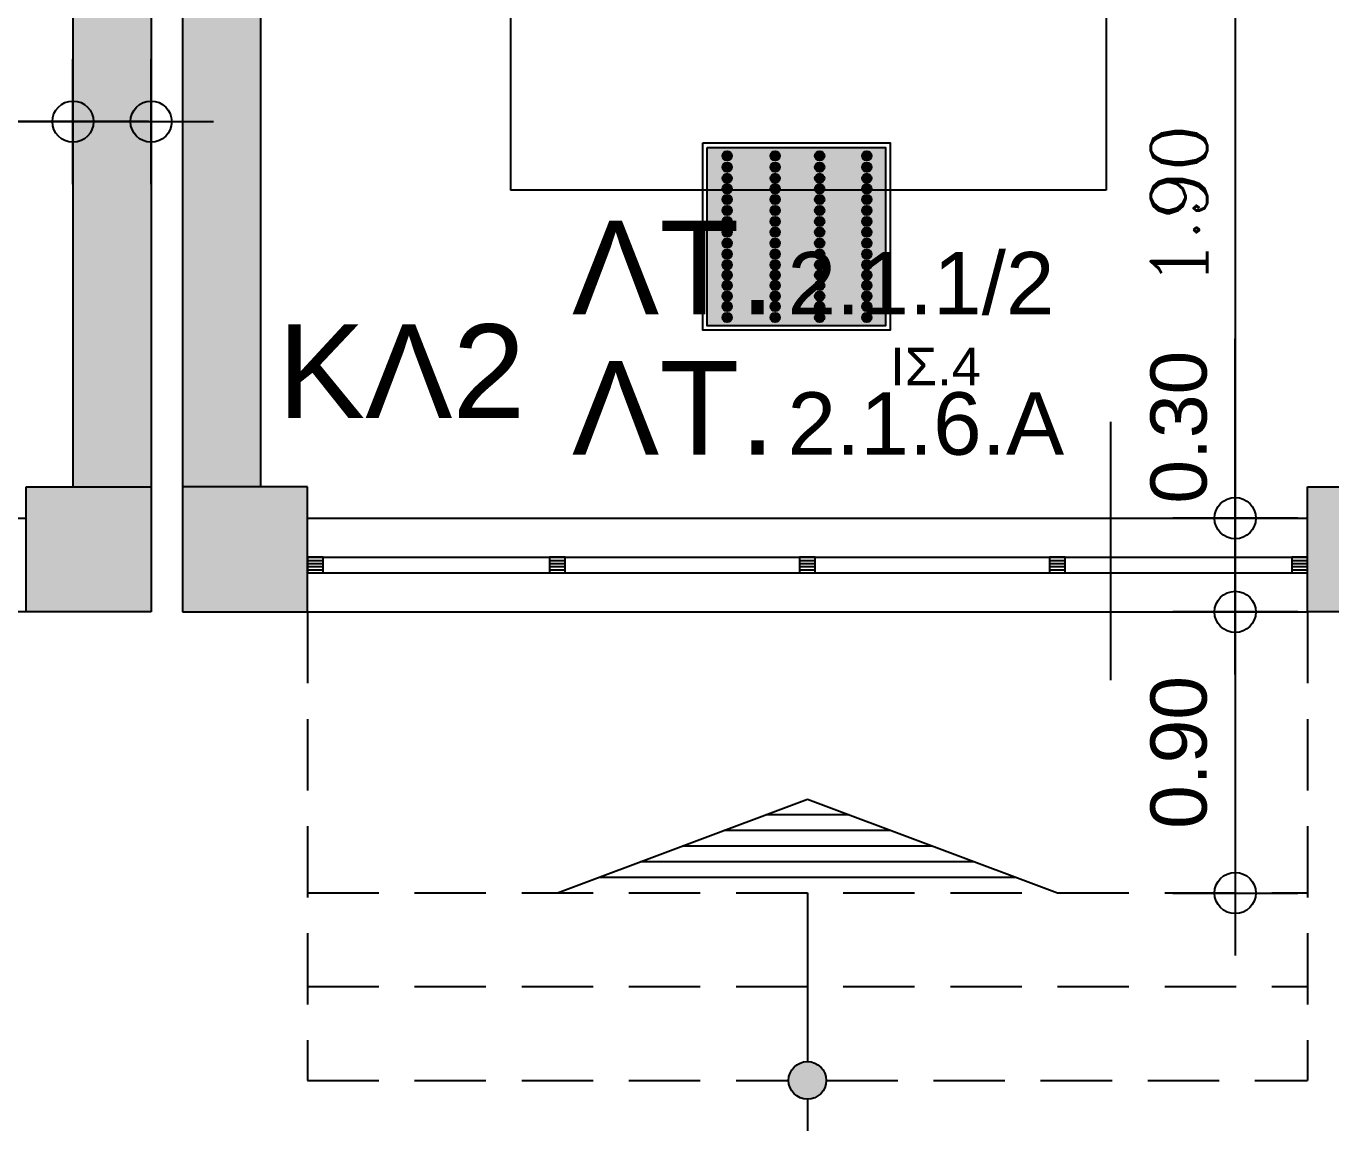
# Model space of a CAD drawing. Header units: metres. Extents: x 0 to 132, y -109 to 310.
# Drawn here: x 32.818 to 36.993, y 91.644 to 95.181 of the extents above; entities that cross this region are included whole.
import ezdxf

# ---------------------------------------------------------------- set-up
doc = ezdxf.new("R2010")
doc.units = ezdxf.units.M
doc.header["$LTSCALE"] = 0.036
doc.linetypes.add('DASHDOTX2', pattern=[50.8, 25.4, -12.7, 0, -12.7])
doc.linetypes.add('HIDDEN', pattern=[9.525, 6.35, -3.175])
doc.layers.get('Defpoints').update_dxf_attribs({"color": 252})
for name, color, linetype in [('arxitektonika', 254, 'Continuous'), ('DIMBLK', 252, 'Continuous'), ('electext', 20, 'Continuous'), ('HLEK_FL001_SYMBOLS', 230, 'Continuous'), ('Parathira', 252, 'Continuous')]:
    doc.layers.add(name, color=color, linetype=linetype)
doc.styles.add('COMU-N', font='arial.ttf')
doc.styles.get("Standard").update_dxf_attribs({"font": 'arial.ttf'})
doc.dimstyles.new('CADWDOT', dxfattribs={"dimscale": 0.1, "dimtxt": 1.8, "dimasz": 0.08, "dimexe": 2, "dimexo": 0, "dimgap": 0.09, "dimtad": 0, "dimrnd": 0.001, "dimzin": 0, "dimdsep": 46, "dimtxsty": 'Standard', "dimblk1": 'ARTDIM', "dimblk2": 'ARTDIM', "dimsah": 1, "dimcen": 0.09, "dimdle": 0.05, "dimse1": 1, "dimse2": 1, "dimadec": 0, "dimazin": 0, "dimtfac": 1, "dimtmove": 0, "dimatfit": 3, "dimldrblk": 'ARTDIM', "dimfxl": 2, "dimtvp": 0.9999, "dimtolj": 1, "dimtzin": 0, "dimarcsym": 0})

# ---------------------------------------------------------------- blocks, each defined once
blk = doc.blocks.new('A$C3D465094')
at = {"layer": 'Parathira'}
for p, q in [((0.175, 0), (0.175, -3.2)), ((0.225, 0), (0.175, 0)), ((0.175, 0), (0.175, -0.05)), ((0.185, 0), (0.185, -0.05)), ((0.195, 0), (0.195, -0.05)), ((0.205, 0), (0.205, -0.05)), ((0.215, 0), (0.215, -0.05)), ((0.225, 0), (0.225, -3.2)), ((0.225, -0.05), (0.225, 0)), ((0.175, -0.05), (0.225, -0.05)), ((0.225, -0.775), (0.175, -0.775)), ((0.175, -0.775), (0.175, -0.825)), ((0.185, -0.775), (0.185, -0.825)), ((0.195, -0.775), (0.195, -0.825)), ((0.205, -0.775), (0.205, -0.825)), ((0.215, -0.775), (0.215, -0.825)), ((0.225, -0.825), (0.225, -0.775)), ((0.175, -0.825), (0.225, -0.825)), ((0.225, -1.575), (0.175, -1.575)), ((0.175, -1.575), (0.175, -1.625)), ((0.185, -1.575), (0.185, -1.625)), ((0.195, -1.575), (0.195, -1.625)), ((0.205, -1.575), (0.205, -1.625)), ((0.215, -1.575), (0.215, -1.625)), ((0.225, -1.625), (0.225, -1.575)), ((0.175, -1.625), (0.225, -1.625)), ((0.225, -2.375), (0.175, -2.375)), ((0.175, -2.375), (0.175, -2.425)), ((0.185, -2.375), (0.185, -2.425)), ((0.195, -2.375), (0.195, -2.425)), ((0.205, -2.375), (0.205, -2.425)), ((0.215, -2.375), (0.215, -2.425)), ((0.225, -2.425), (0.225, -2.375)), ((0.175, -2.425), (0.225, -2.425)), ((0.225, -3.15), (0.175, -3.15)), ((0.175, -3.15), (0.175, -3.2)), ((0.185, -3.15), (0.185, -3.2)), ((0.195, -3.15), (0.195, -3.2)), ((0.205, -3.15), (0.205, -3.2)), ((0.215, -3.15), (0.215, -3.2)), ((0.225, -3.2), (0.225, -3.15)), ((0.175, -3.2), (0.225, -3.2))]:
    blk.add_line(p, q, dxfattribs=at)
blk = doc.blocks.new('ARTDIM')
at = {"layer": 'DIMBLK'}
for p, q in [((0, -24.9975), (0, 24.9975)), ((-24.9975, 0), (24.9975, 0))]:
    blk.add_line(p, q, dxfattribs=at)
blk.add_circle((0, 0), 8.25, dxfattribs=at)
blk = doc.blocks.new('*D485')
at = {"layer": 'arxitektonika', "color": 0, "lineweight": -2}
blk.add_line((26.0262, 94.8749), (32.9602, 94.8749), dxfattribs=at)
at = {"layer": 'Defpoints', "color": 0, "transparency": 16777216}
for p in [(32.9682, 94.8749), (26.0182, 93.9054), (32.9682, 93.9054)]:
    blk.add_point(p, dxfattribs=at)
at = {"layer": 'arxitektonika', "color": 0, "lineweight": -2, "xscale": 0.008, "yscale": 0.008, "zscale": 0.008, "rotation": 180}
blk.add_blockref('ARTDIM', (26.0182, 94.8749), dxfattribs=at)
at = {"layer": 'arxitektonika', "color": 0, "lineweight": -2, "xscale": 0.008, "yscale": 0.008, "zscale": 0.008}
blk.add_blockref('ARTDIM', (32.9682, 94.8749), dxfattribs=at)
at = {"layer": 'arxitektonika', "color": 0, "insert": (29.4932, 95.0549), "char_height": 0.18, "attachment_point": 5}
blk.add_mtext('\\A1;6.95', dxfattribs=at)
blk = doc.blocks.new('*D486')
at = {"layer": 'arxitektonika', "color": 0, "lineweight": -2}
for p, q in [((32.9682, 94.8749), (32.2109, 94.8749)), ((33.2102, 94.8749), (32.9762, 94.8749))]:
    blk.add_line(p, q, dxfattribs=at)
at = {"layer": 'Defpoints', "color": 0, "transparency": 16777216}
for p in [(32.9682, 97.2589), (33.2182, 97.2589), (32.9682, 94.8749)]:
    blk.add_point(p, dxfattribs=at)
at = {"layer": 'arxitektonika', "color": 0, "lineweight": -2, "xscale": 0.008, "yscale": 0.008, "zscale": 0.008, "rotation": 180}
blk.add_blockref('ARTDIM', (32.9682, 94.8749), dxfattribs=at)
at = {"layer": 'arxitektonika', "color": 0, "lineweight": -2, "xscale": 0.008, "yscale": 0.008, "zscale": 0.008}
blk.add_blockref('ARTDIM', (33.2182, 94.8749), dxfattribs=at)
at = {"layer": 'arxitektonika', "color": 0, "insert": (32.4942, 95.0549), "char_height": 0.18, "attachment_point": 5}
blk.add_mtext('\\A1;0.25', dxfattribs=at)
blk = doc.blocks.new('*D499')
at = {"layer": 'arxitektonika', "color": 0, "lineweight": -2}
blk.add_line((36.6869, 95.5974), (36.6869, 93.6134), dxfattribs=at)
at = {"layer": 'Defpoints', "color": 0, "transparency": 16777216}
for p in [(37.0682, 95.6054), (36.6869, 93.6054), (37.0682, 93.6054)]:
    blk.add_point(p, dxfattribs=at)
at = {"layer": 'arxitektonika', "color": 0, "lineweight": -2, "xscale": 0.008, "yscale": 0.008, "zscale": 0.008}
for p, rotation in [((36.6869, 95.6054), 90), ((36.6869, 93.6054), 270)]:
    blk.add_blockref('ARTDIM', p, dxfattribs=dict(at, rotation=rotation))
at = {"layer": 'arxitektonika', "color": 0, "insert": (36.5069, 94.6054), "char_height": 0.18, "attachment_point": 5, "rotation": 90}
blk.add_mtext('\\A1;{\\Fcomplex.shx;1.90}', dxfattribs=at)
blk = doc.blocks.new('*D500')
at = {"layer": 'arxitektonika', "color": 0, "lineweight": -2}
blk.add_line((36.6869, 93.2974), (36.6869, 92.4134), dxfattribs=at)
at = {"layer": 'Defpoints', "color": 0, "transparency": 16777216}
for p in [(35.3182, 93.3054), (35.3182, 92.4054), (36.6869, 92.4054)]:
    blk.add_point(p, dxfattribs=at)
at = {"layer": 'arxitektonika', "color": 0, "lineweight": -2, "xscale": 0.008, "yscale": 0.008, "zscale": 0.008}
for p, rotation in [((36.6869, 93.3054), 90), ((36.6869, 92.4054), 270)]:
    blk.add_blockref('ARTDIM', p, dxfattribs=dict(at, rotation=rotation))
at = {"layer": 'arxitektonika', "color": 0, "insert": (36.5069, 92.8554), "char_height": 0.18, "attachment_point": 5, "rotation": 90}
blk.add_mtext('\\A1;0.90', dxfattribs=at)
blk = doc.blocks.new('*D501')
at = {"layer": 'arxitektonika', "color": 0, "lineweight": -2}
for p, q in [((36.6869, 93.6054), (36.6869, 94.18)), ((36.6869, 93.3134), (36.6869, 93.5974))]:
    blk.add_line(p, q, dxfattribs=at)
at = {"layer": 'Defpoints', "color": 0, "transparency": 16777216}
for p in [(36.6869, 93.6054), (36.9182, 93.6054), (36.9182, 93.3054)]:
    blk.add_point(p, dxfattribs=at)
at = {"layer": 'arxitektonika', "color": 0, "lineweight": -2, "xscale": 0.008, "yscale": 0.008, "zscale": 0.008}
for p, rotation in [((36.6869, 93.6054), 90), ((36.6869, 93.3054), 270)]:
    blk.add_blockref('ARTDIM', p, dxfattribs=dict(at, rotation=rotation))
at = {"layer": 'arxitektonika', "color": 0, "insert": (36.5069, 93.8967), "char_height": 0.18, "attachment_point": 5, "rotation": 90}
blk.add_mtext('\\A1;0.30', dxfattribs=at)
blk = doc.blocks.new('panel led 4x16W 60x60cm acrylic')
at = {"layer": 'HLEK_FL001_SYMBOLS', "linetype": 'Continuous', "lineweight": 0}
h = blk.add_hatch(color=201, dxfattribs=at)
h.dxf.hatch_style = 1
h.paths.add_polyline_path([(45.4184, 65.5575), (45.4184, 64.9863), (45.9896, 64.9863), (45.9896, 65.5575)])
h.paths.add_polyline_path([(45.6208, 65.3554, -1), (45.6508, 65.3554, -1)], flags=16)
h.paths.add_polyline_path([(45.6208, 65.3904, -1), (45.6508, 65.3904, -1)], flags=16)
h.paths.add_polyline_path([(45.7936, 65.3554, -1), (45.7636, 65.3554, -1)], flags=16)
h.paths.add_polyline_path([(45.7636, 65.3904, -1), (45.7936, 65.3904, -1)], flags=16)
h.paths.add_polyline_path([(45.6508, 65.3202, -1), (45.6208, 65.3202, -1)], flags=16)
h.paths.add_polyline_path([(45.7936, 65.3202, -1), (45.7636, 65.3202, -1)], flags=16)
h.paths.add_polyline_path([(45.6208, 65.4249, -1), (45.6508, 65.4249, -1)], flags=16)
h.paths.add_polyline_path([(45.7636, 65.4249, -1), (45.7936, 65.4249, -1)], flags=16)
h.paths.add_polyline_path([(45.6508, 65.2864, -1), (45.6208, 65.2864, -1)], flags=16)
h.paths.add_polyline_path([(45.7936, 65.2864, -1), (45.7636, 65.2864, -1)], flags=16)
h.paths.add_polyline_path([(45.6208, 65.4586, -1), (45.6508, 65.4586, -1)], flags=16)
h.paths.add_polyline_path([(45.7636, 65.4586, -1), (45.7936, 65.4586, -1)], flags=16)
h.paths.add_polyline_path([(45.6508, 65.2511, -1), (45.6208, 65.2511, -1)], flags=16)
h.paths.add_polyline_path([(45.7936, 65.2511, -1), (45.7636, 65.2511, -1)], flags=16)
h.paths.add_polyline_path([(45.6208, 65.4943, -1), (45.6508, 65.4943, -1)], flags=16)
h.paths.add_polyline_path([(45.7636, 65.4943, -1), (45.7936, 65.4943, -1)], flags=16)
h.paths.add_polyline_path([(45.6508, 65.2158, -1), (45.6208, 65.2158, -1)], flags=16)
h.paths.add_polyline_path([(45.7936, 65.2158, -1), (45.7636, 65.2158, -1)], flags=16)
h.paths.add_polyline_path([(45.6208, 65.531, -1), (45.6508, 65.531, -1)], flags=16)
h.paths.add_polyline_path([(45.7636, 65.531, -1), (45.7936, 65.531, -1)], flags=16)
h.paths.add_polyline_path([(45.6508, 65.1817, -1), (45.6208, 65.1817, -1)], flags=16)
h.paths.add_polyline_path([(45.7936, 65.1817, -1), (45.7636, 65.1817, -1)], flags=16)
h.paths.add_polyline_path([(45.4672, 65.3554, -1), (45.4972, 65.3554, -1)], flags=16)
h.paths.add_polyline_path([(45.4672, 65.3904, -1), (45.4972, 65.3904, -1)], flags=16)
h.paths.add_polyline_path([(45.4972, 65.3202, -1), (45.4672, 65.3202, -1)], flags=16)
h.paths.add_polyline_path([(45.6508, 65.1482, -1), (45.6208, 65.1482, -1)], flags=16)
h.paths.add_polyline_path([(45.9441, 65.3554, -1), (45.9141, 65.3554, -1)], flags=16)
h.paths.add_polyline_path([(45.9441, 65.3904, -1), (45.9141, 65.3904, -1)], flags=16)
h.paths.add_polyline_path([(45.7936, 65.1482, -1), (45.7636, 65.1482, -1)], flags=16)
h.paths.add_polyline_path([(45.4672, 65.4249, -1), (45.4972, 65.4249, -1)], flags=16)
h.paths.add_polyline_path([(45.9441, 65.3202, -1), (45.9141, 65.3202, -1)], flags=16)
h.paths.add_polyline_path([(45.4972, 65.2864, -1), (45.4672, 65.2864, -1)], flags=16)
h.paths.add_polyline_path([(45.9141, 65.4249, -1), (45.9441, 65.4249, -1)], flags=16)
h.paths.add_polyline_path([(45.9441, 65.2864, -1), (45.9141, 65.2864, -1)], flags=16)
h.paths.add_polyline_path([(45.4672, 65.4586, -1), (45.4972, 65.4586, -1)], flags=16)
h.paths.add_polyline_path([(45.9141, 65.4586, -1), (45.9441, 65.4586, -1)], flags=16)
h.paths.add_polyline_path([(45.4972, 65.2511, -1), (45.4672, 65.2511, -1)], flags=16)
h.paths.add_polyline_path([(45.9441, 65.2511, -1), (45.9141, 65.2511, -1)], flags=16)
h.paths.add_polyline_path([(45.4672, 65.4943, -1), (45.4972, 65.4943, -1)], flags=16)
h.paths.add_polyline_path([(45.6508, 65.1152, -1), (45.6208, 65.1152, -1)], flags=16)
h.paths.add_polyline_path([(45.7936, 65.1152, -1), (45.7636, 65.1152, -1)], flags=16)
h.paths.add_polyline_path([(45.9141, 65.4943, -1), (45.9441, 65.4943, -1)], flags=16)
h.paths.add_polyline_path([(45.4972, 65.2158, -1), (45.4672, 65.2158, -1)], flags=16)
h.paths.add_polyline_path([(45.9441, 65.2158, -1), (45.9141, 65.2158, -1)], flags=16)
h.paths.add_polyline_path([(45.4672, 65.531, -1), (45.4972, 65.531, -1)], flags=16)
h.paths.add_polyline_path([(45.9141, 65.531, -1), (45.9441, 65.531, -1)], flags=16)
h.paths.add_polyline_path([(45.4972, 65.1817, -1), (45.4672, 65.1817, -1)], flags=16)
h.paths.add_polyline_path([(45.9441, 65.1817, -1), (45.9141, 65.1817, -1)], flags=16)
h.paths.add_polyline_path([(45.6508, 65.0811, -1), (45.6208, 65.0811, -1)], flags=16)
h.paths.add_polyline_path([(45.7936, 65.0811, -1), (45.7636, 65.0811, -1)], flags=16)
h.paths.add_polyline_path([(45.4972, 65.1482, -1), (45.4672, 65.1482, -1)], flags=16)
h.paths.add_polyline_path([(45.9441, 65.1482, -1), (45.9141, 65.1482, -1)], flags=16)
h.paths.add_polyline_path([(45.6508, 65.048, -1), (45.6208, 65.048, -1)], flags=16)
h.paths.add_polyline_path([(45.7936, 65.048, -1), (45.7636, 65.048, -1)], flags=16)
h.paths.add_polyline_path([(45.4972, 65.1152, -1), (45.4672, 65.1152, -1)], flags=16)
h.paths.add_polyline_path([(45.9441, 65.1152, -1), (45.9141, 65.1152, -1)], flags=16)
h.paths.add_polyline_path([(45.6508, 65.0128, -1), (45.6208, 65.0128, -1)], flags=16)
h.paths.add_polyline_path([(45.4972, 65.0811, -1), (45.4672, 65.0811, -1)], flags=16)
h.paths.add_polyline_path([(45.7936, 65.0128, -1), (45.7636, 65.0128, -1)], flags=16)
h.paths.add_polyline_path([(45.9441, 65.0811, -1), (45.9141, 65.0811, -1)], flags=16)
h.paths.add_polyline_path([(45.4972, 65.048, -1), (45.4672, 65.048, -1)], flags=16)
h.paths.add_polyline_path([(45.9441, 65.048, -1), (45.9141, 65.048, -1)], flags=16)
h.paths.add_polyline_path([(45.4972, 65.0128, -1), (45.4672, 65.0128, -1)], flags=16)
h.paths.add_polyline_path([(45.9441, 65.0128, -1), (45.9141, 65.0128, -1)], flags=16)
h = blk.add_hatch(color=11, dxfattribs=at)
h.dxf.hatch_style = 1
h.paths.add_polyline_path([(45.4972, 65.531, 1), (45.4672, 65.531, 1)])
h = blk.add_hatch(color=11, dxfattribs=at)
h.dxf.hatch_style = 1
h.paths.add_polyline_path([(45.4972, 65.4943, 1), (45.4672, 65.4943, 1)])
h = blk.add_hatch(color=11, dxfattribs=at)
h.dxf.hatch_style = 1
h.paths.add_polyline_path([(45.6508, 65.531, 1), (45.6208, 65.531, 1)])
h = blk.add_hatch(color=11, dxfattribs=at)
h.dxf.hatch_style = 1
h.paths.add_polyline_path([(45.6508, 65.4943, 1), (45.6208, 65.4943, 1)])
h = blk.add_hatch(color=11, dxfattribs=at)
h.dxf.hatch_style = 1
h.paths.add_polyline_path([(45.7936, 65.531, 1), (45.7636, 65.531, 1)])
h = blk.add_hatch(color=11, dxfattribs=at)
h.dxf.hatch_style = 1
h.paths.add_polyline_path([(45.7936, 65.4943, 1), (45.7636, 65.4943, 1)])
h = blk.add_hatch(color=11, dxfattribs=at)
h.dxf.hatch_style = 1
h.paths.add_polyline_path([(45.9441, 65.531, 1), (45.9141, 65.531, 1)])
h = blk.add_hatch(color=11, dxfattribs=at)
h.dxf.hatch_style = 1
h.paths.add_polyline_path([(45.9441, 65.4943, 1), (45.9141, 65.4943, 1)])
h = blk.add_hatch(color=11, dxfattribs=at)
h.dxf.hatch_style = 1
h.paths.add_polyline_path([(45.4972, 65.4586, 1), (45.4672, 65.4586, 1)])
h = blk.add_hatch(color=11, dxfattribs=at)
h.dxf.hatch_style = 1
h.paths.add_polyline_path([(45.6508, 65.4586, 1), (45.6208, 65.4586, 1)])
h = blk.add_hatch(color=11, dxfattribs=at)
h.dxf.hatch_style = 1
h.paths.add_polyline_path([(45.7936, 65.4586, 1), (45.7636, 65.4586, 1)])
h = blk.add_hatch(color=11, dxfattribs=at)
h.dxf.hatch_style = 1
h.paths.add_polyline_path([(45.9441, 65.4586, 1), (45.9141, 65.4586, 1)])
h = blk.add_hatch(color=11, dxfattribs=at)
h.dxf.hatch_style = 1
h.paths.add_polyline_path([(45.4972, 65.4249, 1), (45.4672, 65.4249, 1)])
h = blk.add_hatch(color=11, dxfattribs=at)
h.dxf.hatch_style = 1
h.paths.add_polyline_path([(45.6508, 65.4249, 1), (45.6208, 65.4249, 1)])
h = blk.add_hatch(color=11, dxfattribs=at)
h.dxf.hatch_style = 1
h.paths.add_polyline_path([(45.7936, 65.4249, 1), (45.7636, 65.4249, 1)])
h = blk.add_hatch(color=11, dxfattribs=at)
h.dxf.hatch_style = 1
h.paths.add_polyline_path([(45.9441, 65.4249, 1), (45.9141, 65.4249, 1)])
h = blk.add_hatch(color=11, dxfattribs=at)
h.dxf.hatch_style = 1
h.paths.add_polyline_path([(45.4972, 65.3904, 1), (45.4672, 65.3904, 1)])
h = blk.add_hatch(color=11, dxfattribs=at)
h.dxf.hatch_style = 1
h.paths.add_polyline_path([(45.6508, 65.3904, 1), (45.6208, 65.3904, 1)])
h = blk.add_hatch(color=11, dxfattribs=at)
h.dxf.hatch_style = 1
h.paths.add_polyline_path([(45.7936, 65.3904, 1), (45.7636, 65.3904, 1)])
h = blk.add_hatch(color=11, dxfattribs=at)
h.dxf.hatch_style = 1
h.paths.add_polyline_path([(45.9441, 65.3904, 1), (45.9141, 65.3904, 1)])
h = blk.add_hatch(color=11, dxfattribs=at)
h.dxf.hatch_style = 1
h.paths.add_polyline_path([(45.4972, 65.3554, 1), (45.4672, 65.3554, 1)])
h = blk.add_hatch(color=11, dxfattribs=at)
h.dxf.hatch_style = 1
h.paths.add_polyline_path([(45.6508, 65.3554, 1), (45.6208, 65.3554, 1)])
h = blk.add_hatch(color=11, dxfattribs=at)
h.dxf.hatch_style = 1
h.paths.add_polyline_path([(45.7936, 65.3554, 1), (45.7636, 65.3554, 1)])
h = blk.add_hatch(color=11, dxfattribs=at)
h.dxf.hatch_style = 1
h.paths.add_polyline_path([(45.9441, 65.3554, 1), (45.9141, 65.3554, 1)])
h = blk.add_hatch(color=11, dxfattribs=at)
h.dxf.hatch_style = 1
h.paths.add_polyline_path([(45.4972, 65.3202, 1), (45.4672, 65.3202, 1)])
h = blk.add_hatch(color=11, dxfattribs=at)
h.dxf.hatch_style = 1
h.paths.add_polyline_path([(45.4972, 65.2864, 1), (45.4672, 65.2864, 1)])
h = blk.add_hatch(color=11, dxfattribs=at)
h.dxf.hatch_style = 1
h.paths.add_polyline_path([(45.6508, 65.3202, 1), (45.6208, 65.3202, 1)])
h = blk.add_hatch(color=11, dxfattribs=at)
h.dxf.hatch_style = 1
h.paths.add_polyline_path([(45.6508, 65.2864, 1), (45.6208, 65.2864, 1)])
h = blk.add_hatch(color=11, dxfattribs=at)
h.dxf.hatch_style = 1
h.paths.add_polyline_path([(45.7936, 65.3202, 1), (45.7636, 65.3202, 1)])
h = blk.add_hatch(color=11, dxfattribs=at)
h.dxf.hatch_style = 1
h.paths.add_polyline_path([(45.7936, 65.2864, 1), (45.7636, 65.2864, 1)])
h = blk.add_hatch(color=11, dxfattribs=at)
h.dxf.hatch_style = 1
h.paths.add_polyline_path([(45.9441, 65.3202, 1), (45.9141, 65.3202, 1)])
h = blk.add_hatch(color=11, dxfattribs=at)
h.dxf.hatch_style = 1
h.paths.add_polyline_path([(45.9441, 65.2864, 1), (45.9141, 65.2864, 1)])
h = blk.add_hatch(color=11, dxfattribs=at)
h.dxf.hatch_style = 1
h.paths.add_polyline_path([(45.4972, 65.2511, 1), (45.4672, 65.2511, 1)])
h = blk.add_hatch(color=11, dxfattribs=at)
h.dxf.hatch_style = 1
h.paths.add_polyline_path([(45.6508, 65.2511, 1), (45.6208, 65.2511, 1)])
h = blk.add_hatch(color=11, dxfattribs=at)
h.dxf.hatch_style = 1
h.paths.add_polyline_path([(45.7936, 65.2511, 1), (45.7636, 65.2511, 1)])
h = blk.add_hatch(color=11, dxfattribs=at)
h.dxf.hatch_style = 1
h.paths.add_polyline_path([(45.9441, 65.2511, 1), (45.9141, 65.2511, 1)])
h = blk.add_hatch(color=11, dxfattribs=at)
h.dxf.hatch_style = 1
h.paths.add_polyline_path([(45.4972, 65.2158, 1), (45.4672, 65.2158, 1)])
h = blk.add_hatch(color=11, dxfattribs=at)
h.dxf.hatch_style = 1
h.paths.add_polyline_path([(45.6508, 65.2158, 1), (45.6208, 65.2158, 1)])
h = blk.add_hatch(color=11, dxfattribs=at)
h.dxf.hatch_style = 1
h.paths.add_polyline_path([(45.7936, 65.2158, 1), (45.7636, 65.2158, 1)])
h = blk.add_hatch(color=11, dxfattribs=at)
h.dxf.hatch_style = 1
h.paths.add_polyline_path([(45.9441, 65.2158, 1), (45.9141, 65.2158, 1)])
h = blk.add_hatch(color=11, dxfattribs=at)
h.dxf.hatch_style = 1
h.paths.add_polyline_path([(45.4972, 65.1817, 1), (45.4672, 65.1817, 1)])
h = blk.add_hatch(color=11, dxfattribs=at)
h.dxf.hatch_style = 1
h.paths.add_polyline_path([(45.6508, 65.1817, 1), (45.6208, 65.1817, 1)])
h = blk.add_hatch(color=11, dxfattribs=at)
h.dxf.hatch_style = 1
h.paths.add_polyline_path([(45.7936, 65.1817, 1), (45.7636, 65.1817, 1)])
h = blk.add_hatch(color=11, dxfattribs=at)
h.dxf.hatch_style = 1
h.paths.add_polyline_path([(45.9441, 65.1817, 1), (45.9141, 65.1817, 1)])
h = blk.add_hatch(color=11, dxfattribs=at)
h.dxf.hatch_style = 1
h.paths.add_polyline_path([(45.4972, 65.1482, 1), (45.4672, 65.1482, 1)])
h = blk.add_hatch(color=11, dxfattribs=at)
h.dxf.hatch_style = 1
h.paths.add_polyline_path([(45.4972, 65.1152, 1), (45.4672, 65.1152, 1)])
h = blk.add_hatch(color=11, dxfattribs=at)
h.dxf.hatch_style = 1
h.paths.add_polyline_path([(45.6508, 65.1482, 1), (45.6208, 65.1482, 1)])
h = blk.add_hatch(color=11, dxfattribs=at)
h.dxf.hatch_style = 1
h.paths.add_polyline_path([(45.6508, 65.1152, 1), (45.6208, 65.1152, 1)])
h = blk.add_hatch(color=11, dxfattribs=at)
h.dxf.hatch_style = 1
h.paths.add_polyline_path([(45.7936, 65.1482, 1), (45.7636, 65.1482, 1)])
h = blk.add_hatch(color=11, dxfattribs=at)
h.dxf.hatch_style = 1
h.paths.add_polyline_path([(45.7936, 65.1152, 1), (45.7636, 65.1152, 1)])
h = blk.add_hatch(color=11, dxfattribs=at)
h.dxf.hatch_style = 1
h.paths.add_polyline_path([(45.9441, 65.1482, 1), (45.9141, 65.1482, 1)])
h = blk.add_hatch(color=11, dxfattribs=at)
h.dxf.hatch_style = 1
h.paths.add_polyline_path([(45.9441, 65.1152, 1), (45.9141, 65.1152, 1)])
h = blk.add_hatch(color=11, dxfattribs=at)
h.dxf.hatch_style = 1
h.paths.add_polyline_path([(45.4972, 65.0811, 1), (45.4672, 65.0811, 1)])
h = blk.add_hatch(color=11, dxfattribs=at)
h.dxf.hatch_style = 1
h.paths.add_polyline_path([(45.6508, 65.0811, 1), (45.6208, 65.0811, 1)])
h = blk.add_hatch(color=11, dxfattribs=at)
h.dxf.hatch_style = 1
h.paths.add_polyline_path([(45.7936, 65.0811, 1), (45.7636, 65.0811, 1)])
h = blk.add_hatch(color=11, dxfattribs=at)
h.dxf.hatch_style = 1
h.paths.add_polyline_path([(45.9441, 65.0811, 1), (45.9141, 65.0811, 1)])
h = blk.add_hatch(color=11, dxfattribs=at)
h.dxf.hatch_style = 1
h.paths.add_polyline_path([(45.4972, 65.048, 1), (45.4672, 65.048, 1)])
h = blk.add_hatch(color=11, dxfattribs=at)
h.dxf.hatch_style = 1
h.paths.add_polyline_path([(45.6508, 65.048, 1), (45.6208, 65.048, 1)])
h = blk.add_hatch(color=11, dxfattribs=at)
h.dxf.hatch_style = 1
h.paths.add_polyline_path([(45.7936, 65.048, 1), (45.7636, 65.048, 1)])
h = blk.add_hatch(color=11, dxfattribs=at)
h.dxf.hatch_style = 1
h.paths.add_polyline_path([(45.9441, 65.048, 1), (45.9141, 65.048, 1)])
h = blk.add_hatch(color=11, dxfattribs=at)
h.dxf.hatch_style = 1
h.paths.add_polyline_path([(45.4972, 65.0128, 1), (45.4672, 65.0128, 1)])
h = blk.add_hatch(color=11, dxfattribs=at)
h.dxf.hatch_style = 1
h.paths.add_polyline_path([(45.6508, 65.0128, 1), (45.6208, 65.0128, 1)])
h = blk.add_hatch(color=11, dxfattribs=at)
h.dxf.hatch_style = 1
h.paths.add_polyline_path([(45.7936, 65.0128, 1), (45.7636, 65.0128, 1)])
h = blk.add_hatch(color=11, dxfattribs=at)
h.dxf.hatch_style = 1
h.paths.add_polyline_path([(45.9441, 65.0128, 1), (45.9141, 65.0128, 1)])
at = {"layer": 'HLEK_FL001_SYMBOLS'}
for points in [[(45.4043, 65.5722), (46.0043, 65.5722), (46.0043, 64.9722), (45.4043, 64.9722)], [(45.4184, 65.5575), (45.9896, 65.5575), (45.9896, 64.9863), (45.4184, 64.9863)]]:
    blk.add_lwpolyline(points, close=True, dxfattribs=at)
for centre in [(45.4822, 65.531), (45.4822, 65.4943), (45.6358, 65.531), (45.6358, 65.4943), (45.7786, 65.531), (45.7786, 65.4943), (45.9291, 65.531), (45.9291, 65.4943), (45.4822, 65.4586), (45.6358, 65.4586), (45.7786, 65.4586), (45.9291, 65.4586), (45.4822, 65.4249), (45.6358, 65.4249), (45.7786, 65.4249), (45.9291, 65.4249), (45.4822, 65.3904), (45.6358, 65.3904), (45.7786, 65.3904), (45.9291, 65.3904), (45.4822, 65.3554), (45.6358, 65.3554), (45.7786, 65.3554), (45.9291, 65.3554), (45.4822, 65.3202), (45.4822, 65.2864), (45.6358, 65.3202), (45.6358, 65.2864), (45.7786, 65.3202), (45.7786, 65.2864), (45.9291, 65.3202), (45.9291, 65.2864), (45.4822, 65.2511), (45.6358, 65.2511), (45.7786, 65.2511), (45.9291, 65.2511), (45.4822, 65.2158), (45.6358, 65.2158), (45.7786, 65.2158), (45.9291, 65.2158), (45.4822, 65.1817), (45.6358, 65.1817), (45.7786, 65.1817), (45.9291, 65.1817), (45.4822, 65.1482), (45.4822, 65.1152), (45.6358, 65.1482), (45.6358, 65.1152), (45.7786, 65.1482), (45.7786, 65.1152), (45.9291, 65.1482), (45.9291, 65.1152), (45.4822, 65.0811), (45.6358, 65.0811), (45.7786, 65.0811), (45.9291, 65.0811), (45.4822, 65.048), (45.6358, 65.048), (45.7786, 65.048), (45.9291, 65.048), (45.4822, 65.0128), (45.6358, 65.0128), (45.7786, 65.0128), (45.9291, 65.0128)]:
    blk.add_circle(centre, 0.015, dxfattribs=at)

msp = doc.modelspace()

# ---------------------------------------------------------------- hatches: boundary and pattern name
at = {"layer": 'arxitektonika'}
for points in [[(32.9682, 93.7054), (33.2182, 93.7054), (33.2182, 100.5054), (32.9682, 100.5054)], [(33.5682, 100.5054), (33.3182, 100.5054), (33.3182, 93.7054), (33.5682, 93.7054)], [(32.8182, 93.3054), (33.2182, 93.3054), (33.2182, 93.7054), (32.8182, 93.7054)], [(33.7182, 93.7054), (33.3182, 93.7054), (33.3182, 93.3054), (33.7182, 93.3054)], [(36.9182, 93.3054), (37.3182, 93.3054), (37.3182, 93.7054), (36.9182, 93.7054)], [(35.3785, 91.8056, 1), (35.2579, 91.8056, 1)]]:
    msp.add_hatch(color=256, dxfattribs=at).paths.add_polyline_path(points)

# ---------------------------------------------------------------- linework, layer by layer
for p, q in [((32.9682, 100.5054), (32.9682, 93.7054)), ((33.2182, 100.5054), (33.2182, 93.7054)), ((33.3182, 100.5054), (33.3182, 93.7054)), ((33.5682, 100.5054), (33.5682, 93.7054)), ((36.2737, 98.6054), (36.2737, 94.6554)), ((34.3682, 96.1884), (34.3682, 94.6554)), ((34.3682, 95.3054), (34.3682, 95.0054)), ((36.2737, 94.6554), (34.3682, 94.6554)), ((32.8182, 93.3054), (32.8182, 93.7054)), ((32.8182, 93.7054), (33.2182, 93.7054)), ((33.2182, 93.7054), (33.2182, 93.3054)), ((33.7182, 93.7054), (33.3182, 93.7054)), ((33.3182, 93.7054), (33.3182, 93.3054)), ((33.7182, 93.3054), (33.7182, 93.7054)), ((36.9182, 93.3054), (36.9182, 93.7054)), ((36.9182, 93.7054), (37.3182, 93.7054)), ((31.2182, 93.6054), (32.8182, 93.6054)), ((33.7182, 93.6054), (36.9182, 93.6054)), ((32.8182, 93.3054), (31.2182, 93.3054)), ((33.2182, 93.3054), (32.8182, 93.3054)), ((33.3182, 93.3054), (33.7182, 93.3054)), ((33.7182, 93.3054), (36.9182, 93.3054)), ((37.3182, 93.3054), (36.9182, 93.3054)), ((34.5182, 92.406), (35.3182, 92.7056)), ((35.3182, 92.7056), (36.1182, 92.4056)), ((35.4515, 92.6556), (35.1846, 92.6556)), ((35.5848, 92.6056), (35.0511, 92.6056)), ((35.7182, 92.5556), (34.9176, 92.5556)), ((35.8515, 92.5056), (34.784, 92.5056)), ((35.9848, 92.4556), (34.6505, 92.4556)), ((35.3182, 92.4056), (35.3182, 91.8659)), ((35.3182, 91.7453), (35.3182, 91.6438))]:
    msp.add_line(p, q, dxfattribs=at)
at = {"layer": 'arxitektonika', "linetype": 'DASHDOTX2'}
msp.add_line((36.2882, 93.9138), (36.2882, 93.087), dxfattribs=at)
at = {"layer": 'arxitektonika', "linetype": 'HIDDEN'}
for p, q in [((33.7182, 93.3054), (33.7182, 91.8056)), ((36.9182, 93.3054), (36.9182, 91.8056)), ((33.7182, 92.4056), (36.9182, 92.4056)), ((33.7182, 92.1056), (36.9182, 92.1056)), ((33.7182, 91.8056), (35.2579, 91.8056)), ((35.3785, 91.8056), (36.9182, 91.8056))]:
    msp.add_line(p, q, dxfattribs=at)
at = {"layer": 'arxitektonika'}
msp.add_circle((35.3182, 91.8056), 0.0603, dxfattribs=at)

# ---------------------------------------------------------------- block references
at = {"layer": 'arxitektonika', "rotation": 90}
msp.add_blockref('A$C3D465094', (33.7182, 93.2554), dxfattribs=at)
at = {"layer": 'HLEK_FL001_SYMBOLS', "linetype": 'Continuous', "lineweight": 0}
msp.add_blockref('panel led 4x16W 60x60cm acrylic', (-10.4212, 29.2348), dxfattribs=at)

# ---------------------------------------------------------------- texts
at = {"layer": 'arxitektonika', "style": 'COMU-N'}
for s, height, p in [('ΛΤ.', 0.3, (34.5646, 94.2575)), ('2.1.1/2', 0.2, (35.2544, 94.2575)), ('ΚΛ2', 0.3, (33.6233, 93.9261)), ('ΛΤ.', 0.3, (34.5646, 93.8085)), ('2.1.6.A', 0.2, (35.2544, 93.8085))]:
    msp.add_text(s, height=height, dxfattribs=at).set_placement(p)
at = {"layer": 'electext', "insert": (35.5831, 94.1512), "char_height": 0.12, "attachment_point": 1}
msp.add_mtext_dynamic_manual_height_columns('ΙΣ.4', width=0.632154, gutter_width=0.6, heights=[0], dxfattribs=at)

# ---------------------------------------------------------------- dimensions: what is measured, and where the dimension line sits
at = {"layer": 'arxitektonika'}
dim = msp.add_linear_dim(base=(32.9682, 94.8749), p1=(33.2182, 97.2589), p2=(32.9682, 97.2589), dimstyle='CADWDOT', dxfattribs=at)
dim.commit()
dim.dimension.update_dxf_attribs({"geometry": '*D486', "text_midpoint": (32.4942, 94.8749), "dimtype": 160})
dim = msp.add_linear_dim(base=(36.6869, 93.6054), p1=(37.0682, 95.6054), p2=(37.0682, 93.6054), angle=90, text='{\\Fcomplex.shx;1.90}', dimstyle='CADWDOT', dxfattribs=at)
dim.commit()
dim.dimension.update_dxf_attribs({"geometry": '*D499', "text_midpoint": (36.5069, 94.6054)})
dim = msp.add_linear_dim(base=(32.9682, 94.8749), p1=(26.0182, 93.9054), p2=(32.9682, 93.9054), dimstyle='CADWDOT', dxfattribs=at)
dim.commit()
dim.dimension.update_dxf_attribs({"geometry": '*D485', "text_midpoint": (29.4932, 95.0549)})
for base, p1, p2, picture, middle in [((36.6869, 93.6054), (36.9182, 93.3054), (36.9182, 93.6054), '*D501', (36.5069, 93.8967)), ((36.6869, 92.4054), (35.3182, 93.3054), (35.3182, 92.4054), '*D500', (36.5069, 92.8554))]:
    dim = msp.add_linear_dim(base=base, p1=p1, p2=p2, angle=90, dimstyle='CADWDOT', dxfattribs=at)
    dim.commit()
    dim.dimension.update_dxf_attribs({"geometry": picture, "text_midpoint": middle})

doc.saveas('drawing.dxf')
